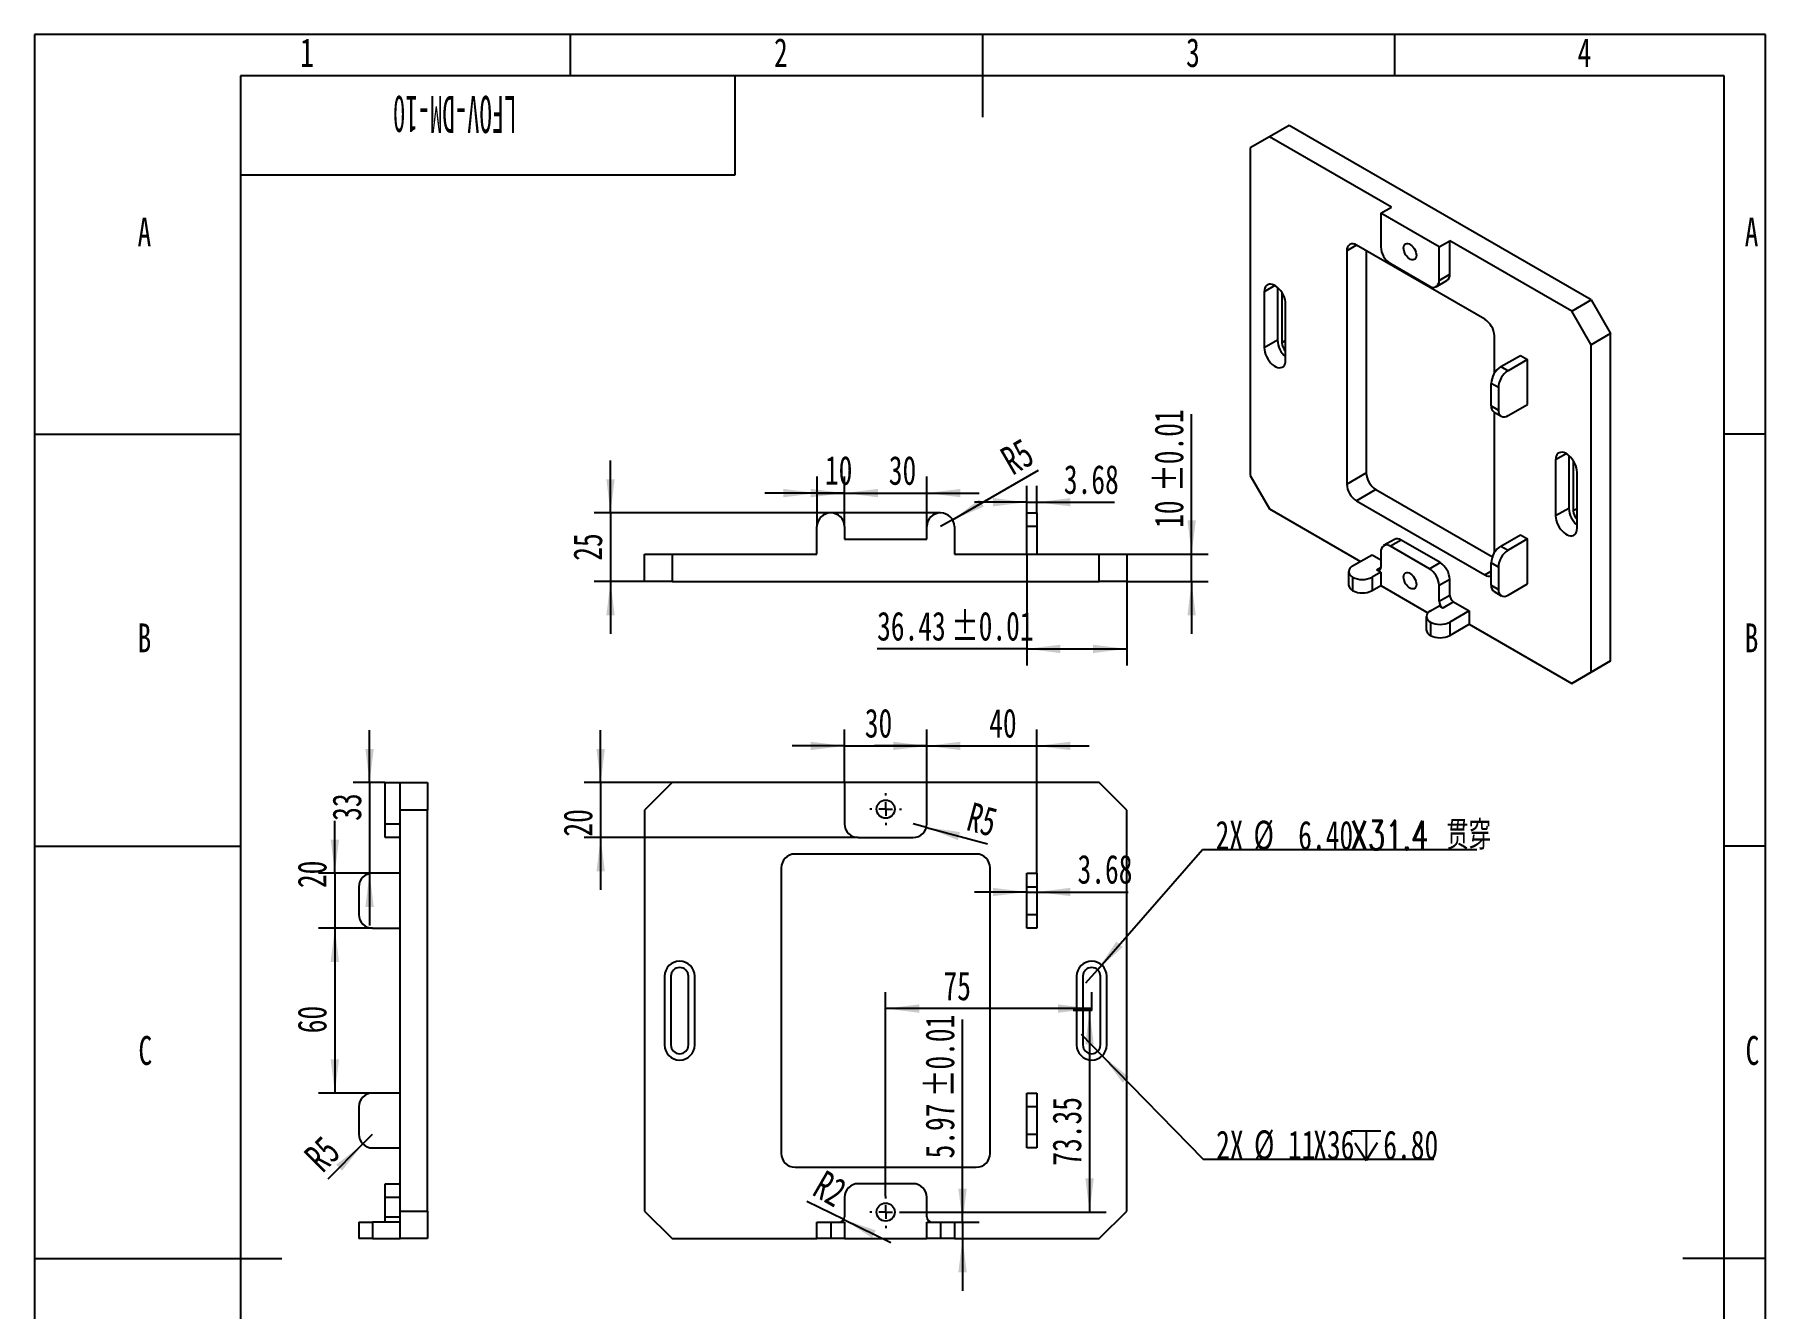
# Model space of a CAD drawing. Header units: millimetres. Extents: x 0 to 210, y 0 to 297.
# Drawn here: x 0 to 210, y 142.4 to 297 of the extents above; entities that cross this region are included whole.
import ezdxf

# ---------------------------------------------------------------- set-up
doc = ezdxf.new("R2010")
doc.units = ezdxf.units.MM
doc.layers.add('图框', color=7, linetype='Continuous')
doc.layers.add('根据设置的颜色创建', color=7, linetype='Continuous', lineweight=25)
doc.styles.add('SLDTEXTSTYLE0', font='TXT', dxfattribs={"width": 0.7, "bigfont": 'bigfont'})
doc.styles.add('SLDTEXTSTYLE5', font='TXT', dxfattribs={"width": 0.7})
doc.styles.add('SLDTEXTSTYLE6', font='TXT', dxfattribs={"width": 0.49})
doc.dimstyles.new('SLDDIMSTYLE0', dxfattribs={"dimtxt": 3.5, "dimasz": 4.08, "dimexe": 0, "dimexo": 0.0625, "dimgap": 0.875, "dimtad": 0, "dimtih": 1, "dimtoh": 1, "dimlfac": 3, "dimrnd": 1e-09, "dimzin": 12, "dimdsep": 46, "dimtxsty": 'SLDTEXTSTYLE5', "dimblk1": 'NONE', "dimsah": 1, "dimcen": 0, "dimadec": 0, "dimazin": 3, "dimtfac": 1, "dimtmove": 0, "dimatfit": 3, "dimldrblk": 'NONE', "dimfxl": 0, "dimfrac": 2, "dimtolj": 1, "dimtzin": 12, "dimarcsym": 0})
doc.dimstyles.new('SLDDIMSTYLE1', dxfattribs={"dimtxt": 3.5, "dimasz": 4.08, "dimexe": 0, "dimexo": 0.0625, "dimgap": 0.875, "dimtad": 0, "dimtih": 1, "dimtoh": 1, "dimlfac": 3, "dimrnd": 1e-09, "dimzin": 4, "dimdsep": 46, "dimtxsty": 'SLDTEXTSTYLE5', "dimblk1": 'NONE', "dimsah": 1, "dimcen": 0, "dimadec": 0, "dimazin": 1, "dimtfac": 1, "dimtmove": 0, "dimatfit": 3, "dimldrblk": 'NONE', "dimfxl": 0, "dimfrac": 2, "dimtolj": 1, "dimtzin": 12, "dimarcsym": 0})
doc.dimstyles.new('SLDDIMSTYLE2', dxfattribs={"dimtxt": 3.5, "dimasz": 4.08, "dimexe": 0, "dimexo": 0.0625, "dimgap": 0.875, "dimtad": 2, "dimlfac": 3, "dimrnd": 1e-09, "dimzin": 12, "dimdsep": 46, "dimtxsty": 'SLDTEXTSTYLE5', "dimsah": 1, "dimcen": 0.09, "dimadec": 0, "dimazin": 3, "dimtfac": 1, "dimtmove": 0, "dimatfit": 0, "dimfxl": 0, "dimfrac": 2, "dimtolj": 1, "dimtzin": 12, "dimarcsym": 0})
doc.dimstyles.new('SLDDIMSTYLE3', dxfattribs={"dimtxt": 3.5, "dimasz": 4.08, "dimexe": 0, "dimexo": 0.0625, "dimgap": 0.875, "dimtad": 2, "dimlfac": 3, "dimrnd": 1e-09, "dimzin": 12, "dimdsep": 46, "dimtxsty": 'SLDTEXTSTYLE5', "dimsah": 1, "dimcen": 0.09, "dimadec": 0, "dimazin": 3, "dimtol": 1, "dimtp": 0.01, "dimtm": 0.01, "dimtfac": 1, "dimtmove": 0, "dimatfit": 0, "dimfxl": 0, "dimfrac": 2, "dimtolj": 1, "dimarcsym": 0})
doc.dimstyles.new('SLDDIMSTYLE4', dxfattribs={"dimtxt": 3.5, "dimasz": 4.08, "dimexe": 0, "dimexo": 0.0625, "dimgap": 0.875, "dimtad": 2, "dimlfac": 3, "dimrnd": 1e-09, "dimzin": 12, "dimdsep": 46, "dimtxsty": 'SLDTEXTSTYLE5', "dimsah": 1, "dimcen": 0, "dimadec": 0, "dimazin": 3, "dimtfac": 1, "dimtofl": 0, "dimtmove": 1, "dimatfit": 3, "dimfxl": 0, "dimfrac": 2, "dimtolj": 1, "dimtzin": 12, "dimarcsym": 0})
doc.dimstyles.new('SLDDIMSTYLE5', dxfattribs={"dimtxt": 3.5, "dimasz": 4.08, "dimexe": 0, "dimexo": 0.0625, "dimgap": 0.875, "dimtad": 2, "dimlfac": 3, "dimrnd": 1e-09, "dimzin": 12, "dimdsep": 46, "dimtxsty": 'SLDTEXTSTYLE5', "dimsah": 1, "dimcen": 0, "dimadec": 0, "dimazin": 3, "dimtfac": 1, "dimtofl": 0, "dimtmove": 0, "dimatfit": 3, "dimfxl": 0, "dimfrac": 2, "dimtolj": 1, "dimtzin": 12, "dimarcsym": 0})
doc.dimstyles.new('SLDDIMSTYLE6', dxfattribs={"dimtxt": 3.5, "dimasz": 4.08, "dimexe": 0, "dimexo": 0.0625, "dimgap": 0.875, "dimtad": 2, "dimlfac": 3, "dimrnd": 1e-09, "dimzin": 12, "dimdsep": 46, "dimtxsty": 'SLDTEXTSTYLE5', "dimsah": 1, "dimcen": 0.09, "dimadec": 0, "dimazin": 3, "dimtfac": 1, "dimtofl": 0, "dimtmove": 0, "dimatfit": 3, "dimfxl": 0, "dimfrac": 2, "dimtolj": 1, "dimtzin": 12, "dimarcsym": 0})
doc.dimstyles.new('SLDDIMSTYLE7', dxfattribs={"dimtxt": 3.5, "dimasz": 4.08, "dimexe": 0, "dimexo": 0.0625, "dimgap": 0.875, "dimtad": 2, "dimlfac": 3, "dimrnd": 1e-09, "dimzin": 12, "dimdsep": 46, "dimtxsty": 'SLDTEXTSTYLE5', "dimsah": 1, "dimcen": 0.09, "dimadec": 0, "dimazin": 3, "dimtol": 1, "dimtp": 0.01, "dimtm": 0.01, "dimtfac": 1, "dimtofl": 0, "dimtmove": 0, "dimatfit": 3, "dimfxl": 0, "dimfrac": 2, "dimtolj": 1, "dimarcsym": 0})

# ---------------------------------------------------------------- blocks, each defined once
blk = doc.blocks.new('SW_SYMBOL_HOLE_DEPTH')
at = {"layer": '根据设置的颜色创建', "color": 0}
for p, q in [((0, 875), (800, 875)), ((100, 555), (400, 75)), ((400, 875), (400, 75)), ((700, 555), (400, 75))]:
    blk.add_line(p, q, dxfattribs=at)
blk = doc.blocks.new('_D')
at = {"layer": '根据设置的颜色创建'}
for p, q in [((126.98, 175.71), (129.54, 173.08)), ((129.54, 173.08), (141.77, 160.54)), ((141.77, 160.54), (169.77, 160.54))]:
    blk.add_line(p, q, dxfattribs=at)
blk.add_solid([(129.54, 173.08), (132.03, 169.81), (132.75, 170.52)], dxfattribs=at)
at = {"layer": '根据设置的颜色创建', "xscale": 0.004511737089201878, "yscale": 0.004511737089201878, "zscale": 0.004511737089201878}
blk.add_blockref('SW_SYMBOL_HOLE_DEPTH', (159.74, 160.02), dxfattribs=at)
at = {"layer": '根据设置的颜色创建', "char_height": 3.5, "attachment_point": 1, "style": 'SLDTEXTSTYLE5'}
for s, insert in [('2X', (143.36, 164.01)), ('%%c', (147.95, 164.03)), ('11', (152.07, 164.01)), ('X36', (155.14, 164.01)), ('6.80', (163.64, 164.01))]:
    blk.add_mtext(s, dxfattribs=dict(at, insert=insert))
blk = doc.blocks.new('_None')
blk = doc.blocks.new('_D_1')
at = {"layer": '根据设置的颜色创建'}
for p, q in [((128.96, 183.53), (141.7, 198.13)), ((141.7, 198.13), (174.99, 198.13)), ((127.56, 181.92), (128.96, 183.53))]:
    blk.add_line(p, q, dxfattribs=at)
blk.add_solid([(128.96, 183.53), (132.03, 186.27), (131.26, 186.94)], dxfattribs=at)
at = {"layer": '根据设置的颜色创建', "char_height": 3.5, "attachment_point": 1}
for s, insert, style in [('%%c', (147.89, 201.61), 'SLDTEXTSTYLE5'), ('X31.4 贯穿', (159.67, 201.6), 'SLDTEXTSTYLE0'), ('2X', (143.29, 201.6), 'SLDTEXTSTYLE5'), ('6.40', (153.32, 201.6), 'SLDTEXTSTYLE5')]:
    blk.add_mtext(s, dxfattribs=dict(at, insert=insert, style=style))
blk = doc.blocks.new('_D_2')
at = {"layer": '根据设置的颜色创建'}
for p, q in [((98.26, 206.23), (98.26, 212.68)), ((108.26, 206.23), (108.26, 212.68)), ((98.26, 210.68), (91.91, 210.68)), ((98.26, 210.68), (108.26, 210.68)), ((108.26, 210.68), (114.61, 210.68))]:
    blk.add_line(p, q, dxfattribs=at)
for points in [[(98.26, 210.68), (94.18, 211.19), (94.18, 210.18)], [(108.26, 210.68), (112.34, 210.18), (112.34, 211.19)]]:
    blk.add_solid(points, dxfattribs=at)
at = {"layer": '根据设置的颜色创建', "insert": (100.73, 215.2), "char_height": 3.5, "attachment_point": 1, "style": 'SLDTEXTSTYLE5'}
blk.add_mtext('30', dxfattribs=at)
blk = doc.blocks.new('_D_3')
at = {"layer": '根据设置的颜色创建'}
for p, q in [((68.68, 206.23), (68.68, 212.58)), ((77.34, 206.23), (66.68, 206.23)), ((68.68, 206.23), (68.68, 199.56)), ((99.93, 199.56), (66.68, 199.56)), ((68.68, 199.56), (68.68, 193.21))]:
    blk.add_line(p, q, dxfattribs=at)
for points in [[(68.68, 206.23), (69.19, 210.31), (68.17, 210.31)], [(68.68, 199.56), (68.17, 195.48), (69.19, 195.48)]]:
    blk.add_solid(points, dxfattribs=at)
at = {"layer": '根据设置的颜色创建', "insert": (64.17, 199.68), "char_height": 3.5, "attachment_point": 1, "rotation": 90, "style": 'SLDTEXTSTYLE5'}
blk.add_mtext('20', dxfattribs=at)
blk = doc.blocks.new('_D_4')
at = {"layer": '根据设置的颜色创建'}
for p, q in [((108.26, 206.23), (108.26, 212.68)), ((121.59, 195.23), (121.59, 212.68)), ((108.26, 210.68), (101.91, 210.68)), ((108.26, 210.68), (121.59, 210.68)), ((121.59, 210.68), (127.94, 210.68))]:
    blk.add_line(p, q, dxfattribs=at)
for points in [[(108.26, 210.68), (104.18, 211.19), (104.18, 210.18)], [(121.59, 210.68), (125.67, 210.18), (125.67, 211.19)]]:
    blk.add_solid(points, dxfattribs=at)
at = {"layer": '根据设置的颜色创建', "insert": (115.82, 215.2), "char_height": 3.5, "attachment_point": 1, "style": 'SLDTEXTSTYLE5'}
blk.add_mtext('40', dxfattribs=at)
blk = doc.blocks.new('_D_5')
at = {"layer": '根据设置的颜色创建'}
for p, q in [((120.37, 192.95), (114.02, 192.95)), ((120.37, 192.95), (121.59, 192.95)), ((121.59, 192.95), (132.67, 192.95))]:
    blk.add_line(p, q, dxfattribs=at)
for points in [[(120.37, 192.95), (116.29, 193.46), (116.29, 192.45)], [(121.59, 192.95), (125.67, 192.45), (125.67, 193.46)]]:
    blk.add_solid(points, dxfattribs=at)
at = {"layer": '根据设置的颜色创建', "insert": (126.54, 197.47), "char_height": 3.5, "attachment_point": 1, "style": 'SLDTEXTSTYLE5'}
blk.add_mtext('3.68', dxfattribs=at)
blk = doc.blocks.new('_D_6')
at = {"layer": '根据设置的颜色创建'}
for p, q in [((112.59, 152.88), (112.59, 177.49)), ((111.59, 152.88), (114.59, 152.88)), ((112.59, 152.88), (112.59, 150.89)), ((112.59, 150.89), (112.59, 144.54))]:
    blk.add_line(p, q, dxfattribs=at)
for points in [[(112.59, 152.88), (113.1, 156.96), (112.08, 156.96)], [(112.59, 150.89), (112.08, 146.81), (113.1, 146.81)]]:
    blk.add_solid(points, dxfattribs=at)
at = {"layer": '根据设置的颜色创建', "char_height": 3.5, "attachment_point": 1, "rotation": 90, "style": 'SLDTEXTSTYLE5'}
for s, insert in [('±0.01', (108.08, 168.07)), ('5.97', (108.08, 160.62))]:
    blk.add_mtext(s, dxfattribs=dict(at, insert=insert))
blk = doc.blocks.new('_D_7')
at = {"layer": '根据设置的颜色创建'}
for q in [(93.68, 155.41), (103.88, 150.44)]:
    blk.add_line((98.17, 153.22), q, dxfattribs=at)
blk.add_solid([(98.17, 153.22), (101.62, 150.98), (102.06, 151.89)], dxfattribs=at)
at = {"layer": '根据设置的颜色创建', "insert": (95.94, 159.31), "char_height": 3.5, "attachment_point": 1, "rotation": 330, "style": 'SLDTEXTSTYLE5'}
blk.add_mtext('R2', dxfattribs=at)
blk = doc.blocks.new('_D_8')
at = {"layer": '根据设置的颜色创建'}
for q in [(106.59, 201.23), (115.63, 198.81)]:
    blk.add_line((108.2, 200.8), q, dxfattribs=at)
blk.add_solid([(108.2, 200.8), (112.01, 199.25), (112.28, 200.23)], dxfattribs=at)
at = {"layer": '根据设置的颜色创建', "insert": (113.81, 203.89), "char_height": 3.5, "attachment_point": 1, "rotation": 345, "style": 'SLDTEXTSTYLE5'}
blk.add_mtext('R5', dxfattribs=at)
blk = doc.blocks.new('_D_9')
at = {"layer": '根据设置的颜色创建'}
for p, q in [((103.26, 156.04), (103.26, 180.81)), ((128.26, 178.56), (128.26, 180.81)), ((128.26, 178.81), (103.26, 178.81))]:
    blk.add_line(p, q, dxfattribs=at)
for points in [[(103.26, 178.81), (107.34, 178.3), (107.34, 179.32)], [(128.26, 178.81), (124.18, 179.32), (124.18, 178.3)]]:
    blk.add_solid(points, dxfattribs=at)
at = {"layer": '根据设置的颜色创建', "insert": (110.27, 183.32), "char_height": 3.5, "attachment_point": 1, "style": 'SLDTEXTSTYLE5'}
blk.add_mtext('75', dxfattribs=at)
blk = doc.blocks.new('_D_10')
at = {"layer": '根据设置的颜色创建'}
for p, q in [((128.26, 178.56), (126, 178.56)), ((128, 178.56), (128, 154.11)), ((105.19, 154.11), (130, 154.11))]:
    blk.add_line(p, q, dxfattribs=at)
for points in [[(128, 178.56), (127.49, 174.48), (128.51, 174.48)], [(128, 154.11), (128.51, 158.19), (127.49, 158.19)]]:
    blk.add_solid(points, dxfattribs=at)
at = {"layer": '根据设置的颜色创建', "insert": (123.49, 159.74), "char_height": 3.5, "attachment_point": 1, "rotation": 90, "style": 'SLDTEXTSTYLE5'}
blk.add_mtext('73.35', dxfattribs=at)
blk = doc.blocks.new('SW_CENTERMARKSYMBOL_0')
at = {"layer": '根据设置的颜色创建', "color": 0}
for p, q in [((-1.67, 0), (-1.93, 0)), ((0, 0), (-0.83, 0)), ((0, 1.67), (0, 1.93)), ((0, 0), (0, 0.83)), ((0, 0), (0, -0.83)), ((0, 0), (0.83, 0)), ((1.67, 0), (1.93, 0)), ((0, -1.67), (0, -1.93))]:
    blk.add_line(p, q, dxfattribs=at)
blk = doc.blocks.new('SW_CENTERMARKSYMBOL_1')
at = {"layer": '根据设置的颜色创建', "color": 0}
for p, q in [((-1.67, 0), (-1.93, 0)), ((0, 0), (-0.83, 0)), ((0, 1.67), (0, 1.93)), ((0, 0), (0, 0.83)), ((0, 0), (0, -0.83)), ((0, 0), (0.83, 0)), ((1.67, 0), (1.93, 0)), ((0, -1.67), (0, -1.93))]:
    blk.add_line(p, q, dxfattribs=at)
blk = doc.blocks.new('_D_11')
at = {"layer": '根据设置的颜色创建'}
for p, q in [((36.43, 195.23), (36.43, 201.58)), ((41.01, 195.23), (34.43, 195.23)), ((36.43, 195.23), (36.43, 188.56)), ((41.01, 188.56), (34.43, 188.56)), ((36.43, 188.56), (36.43, 182.21))]:
    blk.add_line(p, q, dxfattribs=at)
for points in [[(36.43, 195.23), (36.93, 199.31), (35.92, 199.31)], [(36.43, 188.56), (35.92, 184.48), (36.93, 184.48)]]:
    blk.add_solid(points, dxfattribs=at)
at = {"layer": '根据设置的颜色创建', "insert": (31.91, 193.43), "char_height": 3.5, "attachment_point": 1, "rotation": 90, "style": 'SLDTEXTSTYLE5'}
blk.add_mtext('20', dxfattribs=at)
blk = doc.blocks.new('_D_12')
at = {"layer": '根据设置的颜色创建'}
for p, q in [((41.01, 188.56), (34.43, 188.56)), ((36.43, 188.56), (36.43, 168.56)), ((41.01, 168.56), (34.43, 168.56))]:
    blk.add_line(p, q, dxfattribs=at)
for points in [[(36.43, 188.56), (35.92, 184.48), (36.93, 184.48)], [(36.43, 168.56), (36.93, 172.64), (35.92, 172.64)]]:
    blk.add_solid(points, dxfattribs=at)
at = {"layer": '根据设置的颜色创建', "insert": (31.91, 175.81), "char_height": 3.5, "attachment_point": 1, "rotation": 90, "style": 'SLDTEXTSTYLE5'}
blk.add_mtext('60', dxfattribs=at)
blk = doc.blocks.new('_D_13')
at = {"layer": '根据设置的颜色创建'}
for q in [(35.58, 158.12), (41.01, 163.56)]:
    blk.add_line((39.84, 162.38), q, dxfattribs=at)
blk.add_solid([(39.84, 162.38), (36.59, 159.86), (37.31, 159.14)], dxfattribs=at)
at = {"layer": '根据设置的颜色创建', "insert": (32.47, 161.24), "char_height": 3.5, "attachment_point": 1, "rotation": 45, "style": 'SLDTEXTSTYLE5'}
blk.add_mtext('R5', dxfattribs=at)
blk = doc.blocks.new('_D_14')
at = {"layer": '根据设置的颜色创建'}
for p, q in [((40.64, 206.23), (40.64, 212.58)), ((42.51, 206.23), (38.64, 206.23)), ((40.64, 206.23), (40.64, 195.23)), ((41.01, 195.23), (38.64, 195.23)), ((40.64, 195.23), (40.64, 188.88))]:
    blk.add_line(p, q, dxfattribs=at)
for points in [[(40.64, 206.23), (41.15, 210.31), (40.13, 210.31)], [(40.64, 195.23), (40.13, 191.15), (41.15, 191.15)]]:
    blk.add_solid(points, dxfattribs=at)
at = {"layer": '根据设置的颜色创建', "insert": (36.13, 201.59), "char_height": 3.5, "attachment_point": 1, "rotation": 90, "style": 'SLDTEXTSTYLE5'}
blk.add_mtext('33', dxfattribs=at)
blk = doc.blocks.new('_D_15')
at = {"layer": '根据设置的颜色创建'}
for p, q in [((94.93, 237.29), (94.93, 243.36)), ((98.26, 237.29), (98.26, 243.36)), ((94.93, 241.36), (88.58, 241.36)), ((94.93, 241.36), (98.26, 241.36)), ((98.26, 241.36), (104.61, 241.36))]:
    blk.add_line(p, q, dxfattribs=at)
for points in [[(94.93, 241.36), (90.85, 241.87), (90.85, 240.85)], [(98.26, 241.36), (102.34, 240.85), (102.34, 241.87)]]:
    blk.add_solid(points, dxfattribs=at)
at = {"layer": '根据设置的颜色创建', "insert": (95.89, 245.87), "char_height": 3.5, "attachment_point": 1, "style": 'SLDTEXTSTYLE5'}
blk.add_mtext('10', dxfattribs=at)
blk = doc.blocks.new('_D_16')
at = {"layer": '根据设置的颜色创建'}
for p, q in [((98.26, 237.29), (98.26, 243.36)), ((108.26, 237.29), (108.26, 243.36)), ((98.26, 241.36), (91.91, 241.36)), ((98.26, 241.36), (108.26, 241.36)), ((108.26, 241.36), (114.61, 241.36))]:
    blk.add_line(p, q, dxfattribs=at)
for points in [[(98.26, 241.36), (94.18, 241.87), (94.18, 240.85)], [(108.26, 241.36), (112.34, 240.85), (112.34, 241.87)]]:
    blk.add_solid(points, dxfattribs=at)
at = {"layer": '根据设置的颜色创建', "insert": (103.64, 245.87), "char_height": 3.5, "attachment_point": 1, "style": 'SLDTEXTSTYLE5'}
blk.add_mtext('30', dxfattribs=at)
blk = doc.blocks.new('_D_17')
at = {"layer": '根据设置的颜色创建'}
for q in [(121.8, 244.14), (109.93, 237.29)]:
    blk.add_line((111.37, 238.12), q, dxfattribs=at)
blk.add_solid([(111.37, 238.12), (115.16, 239.72), (114.65, 240.6)], dxfattribs=at)
at = {"layer": '根据设置的颜色创建', "insert": (116.9, 246.49), "char_height": 3.5, "attachment_point": 1, "rotation": 30, "style": 'SLDTEXTSTYLE5'}
blk.add_mtext('R5', dxfattribs=at)
blk = doc.blocks.new('_D_18')
at = {"layer": '根据设置的颜色创建'}
for p, q in [((69.88, 238.96), (69.88, 245.31)), ((109.93, 238.96), (67.88, 238.96)), ((69.88, 238.96), (69.88, 230.62)), ((74.01, 230.62), (67.88, 230.62)), ((69.88, 230.62), (69.88, 224.27))]:
    blk.add_line(p, q, dxfattribs=at)
for points in [[(69.88, 238.96), (70.38, 243.04), (69.37, 243.04)], [(69.88, 230.62), (69.37, 226.54), (70.38, 226.54)]]:
    blk.add_solid(points, dxfattribs=at)
at = {"layer": '根据设置的颜色创建', "insert": (65.36, 233.15), "char_height": 3.5, "attachment_point": 1, "rotation": 90, "style": 'SLDTEXTSTYLE5'}
blk.add_mtext('25', dxfattribs=at)
blk = doc.blocks.new('_D_19')
at = {"layer": '根据设置的颜色创建'}
for p, q in [((140.38, 233.96), (140.38, 250.95)), ((132.51, 233.96), (142.38, 233.96)), ((140.38, 230.62), (140.38, 233.96)), ((132.51, 230.62), (142.38, 230.62)), ((140.38, 230.62), (140.38, 224.27))]:
    blk.add_line(p, q, dxfattribs=at)
for points in [[(140.38, 233.96), (140.89, 238.04), (139.88, 238.04)], [(140.38, 230.62), (139.88, 226.54), (140.89, 226.54)]]:
    blk.add_solid(points, dxfattribs=at)
at = {"layer": '根据设置的颜色创建', "char_height": 3.5, "attachment_point": 1, "rotation": 90, "style": 'SLDTEXTSTYLE5'}
for s, insert in [('±0.01', (135.87, 241.53)), ('10', (135.87, 237.14))]:
    blk.add_mtext(s, dxfattribs=dict(at, insert=insert))
blk = doc.blocks.new('_D_20')
at = {"layer": '根据设置的颜色创建'}
for p, q in [((120.37, 238.96), (120.37, 242.25)), ((121.59, 238.96), (121.59, 242.25)), ((120.37, 240.25), (114.02, 240.25)), ((120.37, 240.25), (121.59, 240.25)), ((121.59, 240.25), (131.01, 240.25))]:
    blk.add_line(p, q, dxfattribs=at)
for points in [[(120.37, 240.25), (116.29, 240.76), (116.29, 239.75)], [(121.59, 240.25), (125.67, 239.75), (125.67, 240.76)]]:
    blk.add_solid(points, dxfattribs=at)
at = {"layer": '根据设置的颜色创建', "insert": (124.88, 244.77), "char_height": 3.5, "attachment_point": 1, "style": 'SLDTEXTSTYLE5'}
blk.add_mtext('3.68', dxfattribs=at)
blk = doc.blocks.new('_D_21')
at = {"layer": '根据设置的颜色创建'}
for p, q in [((120.37, 233.96), (120.37, 220.46)), ((132.51, 230.62), (132.51, 220.46)), ((120.37, 222.46), (102.22, 222.46)), ((120.37, 222.46), (132.51, 222.46))]:
    blk.add_line(p, q, dxfattribs=at)
for points in [[(120.37, 222.46), (124.45, 221.95), (124.45, 222.96)], [(132.51, 222.46), (128.43, 222.96), (128.43, 221.95)]]:
    blk.add_solid(points, dxfattribs=at)
at = {"layer": '根据设置的颜色创建', "char_height": 3.5, "attachment_point": 1, "style": 'SLDTEXTSTYLE5'}
for s, insert in [('36.43', (102.22, 226.97)), ('±0.01', (111.21, 226.97))]:
    blk.add_mtext(s, dxfattribs=dict(at, insert=insert))

msp = doc.modelspace()

# ---------------------------------------------------------------- linework, layer by layer
at = {"color": 7, "linetype": 'Continuous', "lineweight": 25}
for p, q in [((152.20107111, 285.97583266), (149.84404851, 284.61515248)), ((188.85404327, 264.81652222), (152.20107111, 285.97583266)), ((149.84404851, 284.61515248), (147.4870259, 283.25402996)), ((164.63500068, 276.07651754), (149.84404851, 284.61515248)), ((147.4870259, 283.25402996), (147.4870259, 243.51571044)), ((163.33863825, 275.32814343), (164.63500068, 276.07651754)), ((170.40970606, 271.24610288), (163.33863825, 275.32814343)), ((163.33863825, 275.32814343), (163.33863825, 271.24543938)), ((175.94870918, 262.46856561), (160.39235999, 271.44905484)), ((170.40970606, 271.24610288), (171.70606849, 271.99447698)), ((170.40970606, 267.16339882), (170.40970606, 271.24610288)), ((171.70606849, 267.91177292), (171.70606849, 271.99447698)), ((186.49702067, 263.45584204), (171.70606849, 271.99447698)), ((159.21384869, 270.76849358), (159.21384869, 242.46174543)), ((161.5708713, 270.76871474), (161.5708713, 243.82242562)), ((164.51714955, 269.20419793), (169.23119476, 266.48283756)), ((170.06446037, 266.40032414), (171.3608228, 267.14869824)), ((170.40970606, 267.16339882), (171.70606849, 267.91177292)), ((149.19650262, 265.80026368), (149.19650262, 258.99575691)), ((150.799278, 266.32957489), (150.799278, 259.92101944)), ((151.34139319, 265.69380418), (151.34139319, 259.608063)), ((186.49702067, 263.45584204), (188.85404327, 264.81652222)), ((188.85404327, 264.81652222), (191.21106587, 260.73403933)), ((151.78922749, 257.49900871), (151.78922749, 264.30351547)), ((188.85404327, 259.37335915), (186.49702067, 263.45584204)), ((177.12722048, 255.91222973), (177.12722048, 260.42732416)), ((191.21106587, 260.73403933), (188.85404327, 259.37335915)), ((191.21106587, 220.99571982), (191.21106587, 260.73403933)), ((150.799278, 259.92101944), (149.19650262, 258.99575691)), ((188.85404327, 219.63503963), (188.85404327, 259.37335915)), ((177.91093048, 256.70917709), (180.26795309, 258.06985728)), ((177.91093048, 256.70917709), (178.7771363, 256.20912712)), ((181.13415891, 257.5698073), (178.7771363, 256.20912712)), ((180.26795309, 258.06985728), (181.13415891, 257.5698073)), ((181.13415891, 252.12620189), (181.13415891, 257.5698073)), ((177.598625, 254.16788567), (176.73241918, 254.66793564)), ((176.73241918, 251.94613294), (176.73241918, 254.66793564)), ((177.598625, 254.16788567), (177.598625, 251.44608296)), ((178.7771363, 250.7655217), (181.13415891, 252.12620189)), ((176.73241918, 251.94613294), (177.598625, 251.44608296)), ((177.07766487, 251.18305826), (177.94387069, 250.68300829)), ((177.12722048, 234.13780808), (177.12722048, 251.15445042)), ((186.15461705, 245.9193721), (186.15461705, 239.51081664)), ((159.21384869, 242.46174543), (161.5708713, 243.82242562)), ((184.55184168, 245.39006088), (184.55184168, 238.58555412)), ((186.69673225, 245.28360139), (186.69673225, 239.1978602)), ((187.14456655, 237.08880591), (187.14456655, 243.89331268)), ((147.4870259, 243.51571044), (149.84404851, 239.43322755)), ((162.7493826, 241.78118417), (160.39235999, 240.42050398)), ((162.7493826, 241.78118417), (176.8755937, 233.62629608)), ((149.84404851, 239.43322755), (160.87013543, 233.06800306)), ((160.39235999, 240.42050398), (175.94870918, 231.44001475)), ((186.15461705, 239.51081664), (184.55184168, 238.58555412)), ((120.36990188, 238.95683036), (121.5949019, 238.95683036)), ((120.36990188, 237.2901637), (120.36990188, 238.95683036)), ((121.5949019, 238.95683036), (121.5949019, 237.2901637)), ((94.92823523, 233.95683036), (94.92823523, 237.2901637)), ((98.26156857, 237.2901637), (98.26156857, 235.7901637)), ((98.26156857, 235.7901637), (108.26156857, 235.7901637)), ((108.26156857, 235.7901637), (108.26156857, 237.2901637)), ((111.5949019, 237.2901637), (111.5949019, 233.95683036)), ((120.36990188, 233.95683036), (120.36990188, 237.2901637)), ((121.5949019, 237.2901637), (120.36990188, 237.2901637)), ((121.5949019, 237.2901637), (121.5949019, 233.95683036)), ((164.98024637, 235.74037135), (163.68388394, 234.99199725)), ((165.81351198, 235.65785793), (164.51714955, 234.90948383)), ((170.52755719, 232.93649756), (165.81351198, 235.65785793)), ((177.91093048, 234.93475544), (180.26795309, 236.29543563)), ((181.13415891, 235.79538565), (178.7771363, 234.43470547)), ((180.26795309, 236.29543563), (181.13415891, 235.79538565)), ((181.13415891, 230.35178024), (181.13415891, 235.79538565)), ((74.01067007, 230.62349703), (74.01067007, 233.95683036)), ((74.01067007, 233.95683036), (77.3440034, 233.95683036)), ((77.3440034, 233.95683036), (77.3440034, 230.62349703)), ((77.3440034, 233.95683036), (94.92823523, 233.95683036)), ((111.5949019, 233.95683036), (129.17913373, 233.95683036)), ((129.17913373, 230.62349703), (129.17913373, 233.95683036)), ((129.17913373, 233.95683036), (132.51246706, 233.95683036)), ((132.51246706, 233.95683036), (132.51246706, 230.62349703)), ((159.92095547, 232.52005314), (162.27797808, 233.88073332)), ((162.27797808, 233.88073332), (163.33863825, 233.26842724)), ((163.33863825, 234.22892257), (163.33863825, 232.31603958)), ((169.23119476, 232.18812346), (164.51714955, 234.90948383)), ((177.91093048, 234.93475544), (178.7771363, 234.43470547)), ((159.43280011, 231.83971304), (159.43280011, 230.21425252)), ((159.92095547, 231.15937295), (159.92095547, 229.53391243)), ((163.33863825, 231.77167903), (162.27797808, 231.15937295)), ((162.27797808, 231.15937295), (162.27797808, 229.53391243)), ((163.33863825, 231.77167903), (162.86723373, 232.04381507)), ((163.33863825, 231.77167903), (163.33863825, 230.14621851)), ((169.23119476, 232.18812346), (170.52755719, 232.93649756)), ((177.598625, 232.39346402), (176.73241918, 232.89351399)), ((176.73241918, 230.17171129), (176.73241918, 232.89351399)), ((177.598625, 232.39346402), (177.598625, 229.67166131)), ((77.3440034, 230.62349703), (74.01067007, 230.62349703)), ((77.3440034, 230.62349703), (129.17913373, 230.62349703)), ((132.51246706, 230.62349703), (129.17913373, 230.62349703)), ((162.27797808, 229.53391243), (163.33863825, 230.14621851)), ((163.33863825, 230.14621851), (169.05416282, 226.8467164)), ((171.70606849, 230.89525611), (170.40970606, 230.14688201)), ((170.40970606, 228.23399902), (170.40970606, 230.14688201)), ((170.40970606, 228.23399902), (171.70606849, 228.98237312)), ((171.70606849, 228.98237312), (171.70606849, 230.89525611)), ((176.73241918, 230.17171129), (177.598625, 229.67166131)), ((177.07766487, 229.40863661), (177.94387069, 228.90858663)), ((178.7771363, 228.99110005), (181.13415891, 230.35178024)), ((169.34904589, 227.07733239), (170.40970606, 227.68963848)), ((170.88111058, 227.41750244), (170.40970606, 227.68963848)), ((172.17747301, 228.16587654), (170.88111058, 227.41750244)), ((174.0630911, 227.07733239), (171.70606849, 225.7166522)), ((172.17747301, 228.16587654), (174.0630911, 227.07733239)), ((174.0630911, 227.07733239), (174.0630911, 225.45187187)), ((168.86089052, 226.3969923), (168.86089052, 224.77153177)), ((169.34904589, 225.7166522), (169.34904589, 224.09119168)), ((171.70606849, 225.7166522), (171.70606849, 224.09119168)), ((171.70606849, 224.09119168), (174.0630911, 225.45187187)), ((174.0630911, 225.45187187), (186.49702067, 218.27391711)), ((188.85404327, 219.63503963), (191.21106587, 220.99571982)), ((191.21106587, 220.99571982), (188.85404327, 219.6345973)), ((186.49702067, 218.27391711), (188.85404327, 219.63503963)), ((188.85404327, 219.6345973), (186.49702067, 218.27391711)), ((42.51411082, 201.22757897), (42.51411082, 206.22757897)), ((42.51411082, 206.22757897), (44.34744416, 206.22757897)), ((44.34744416, 206.22757897), (47.68077749, 206.22757897)), ((44.34744416, 202.89424564), (44.34744416, 206.22757897)), ((47.68077749, 206.22757897), (47.68077749, 202.89424564)), ((77.3440034, 206.22757897), (74.01067007, 202.89424564)), ((98.26156857, 206.22757897), (77.3440034, 206.22757897)), ((98.26156857, 206.22757897), (98.26156857, 201.22757897)), ((108.26156857, 206.22757897), (98.26156857, 206.22757897)), ((108.26156857, 201.22757897), (108.26156857, 206.22757897)), ((129.17913373, 206.22757897), (108.26156857, 206.22757897)), ((132.51246706, 202.89424564), (129.17913373, 206.22757897)), ((44.34744416, 154.22757897), (44.34744416, 202.89424564)), ((47.68077749, 202.89424564), (44.34744416, 202.89424564)), ((47.68077749, 154.22757897), (47.68077749, 202.89424564)), ((74.01067007, 202.89424564), (74.01067007, 154.22757897)), ((132.51246706, 154.22757897), (132.51246706, 202.89424564)), ((42.51411082, 201.22757897), (44.34744416, 201.22757897)), ((42.51411082, 199.56091231), (42.51411082, 201.22757897)), ((44.34744416, 199.56091231), (42.51411082, 199.56091231)), ((99.92823523, 199.56091231), (106.5949019, 199.56091231)), ((114.26156857, 197.56091231), (92.26156857, 197.56091231)), ((90.5949019, 195.89424564), (90.5949019, 161.22757897)), ((115.92823523, 161.22757897), (115.92823523, 195.89424564)), ((39.34744416, 193.56091231), (39.34744416, 190.22757897)), ((44.34744416, 195.22757897), (41.01411082, 195.22757897)), ((120.36990188, 195.22757897), (121.5949019, 195.22757897)), ((120.36990188, 193.56091231), (120.36990188, 195.22757897)), ((120.36990188, 190.22757897), (120.36990188, 193.56091231)), ((121.5949019, 193.56091231), (120.36990188, 193.56091231)), ((121.5949019, 195.22757897), (121.5949019, 193.56091231)), ((121.5949019, 193.56091231), (121.5949019, 190.22757897)), ((120.36990188, 190.22757897), (121.5949019, 190.22757897)), ((120.36990188, 188.56091231), (120.36990188, 190.22757897)), ((121.5949019, 190.22757897), (121.5949019, 188.56091231)), ((41.01411082, 188.56091231), (44.34744416, 188.56091231)), ((121.5949019, 188.56091231), (120.36990188, 188.56091231)), ((76.42823523, 182.72757897), (76.42823523, 174.39424564)), ((77.1949019, 182.72757897), (77.1949019, 174.39424564)), ((79.32823523, 174.39424564), (79.32823523, 182.72757897)), ((80.0949019, 174.39424564), (80.0949019, 182.72757897)), ((126.42823523, 182.72757897), (126.42823523, 174.39424564)), ((127.1949019, 182.72757897), (127.1949019, 174.39424564)), ((129.32823523, 174.39424564), (129.32823523, 182.72757897)), ((130.0949019, 174.39424564), (130.0949019, 182.72757897)), ((44.34744416, 168.56091231), (41.01411082, 168.56091231)), ((120.36990188, 168.56091231), (121.5949019, 168.56091231)), ((120.36990188, 166.89424564), (120.36990188, 168.56091231)), ((121.5949019, 168.56091231), (121.5949019, 166.89424564)), ((39.34744416, 166.89424564), (39.34744416, 163.56091231)), ((120.36990188, 163.56091231), (120.36990188, 166.89424564)), ((121.5949019, 166.89424564), (120.36990188, 166.89424564)), ((121.5949019, 166.89424564), (121.5949019, 163.56091231)), ((41.01411082, 161.89424564), (44.34744416, 161.89424564)), ((120.36990188, 163.56091231), (121.5949019, 163.56091231)), ((120.36990188, 161.89424564), (120.36990188, 163.56091231)), ((121.5949019, 161.89424564), (120.36990188, 161.89424564)), ((121.5949019, 163.56091231), (121.5949019, 161.89424564)), ((42.51411082, 157.56091231), (44.34744416, 157.56091231)), ((42.51411082, 155.89424564), (42.51411082, 157.56091231)), ((92.26156857, 159.56091231), (114.26156857, 159.56091231)), ((106.5949019, 157.56091231), (99.92823523, 157.56091231)), ((44.34744416, 155.89424564), (42.51411082, 155.89424564)), ((42.51411082, 153.55157891), (42.51411082, 155.89424564)), ((98.26156857, 155.89424564), (98.26156857, 153.55157891)), ((108.26156857, 153.55157891), (108.26156857, 155.89424564)), ((42.51411082, 153.55157891), (44.34744416, 153.55157891)), ((42.51411082, 152.88491224), (42.51411082, 153.55157891)), ((44.34744416, 150.89424564), (44.34744416, 154.22757897)), ((44.34744416, 154.22757897), (47.68077749, 154.22757897)), ((47.68077749, 154.22757897), (47.68077749, 150.89424564)), ((74.01067007, 154.22757897), (77.3440034, 150.89424564)), ((129.17913373, 150.89424564), (132.51246706, 154.22757897)), ((39.34744416, 152.88491224), (39.34744416, 150.89424564)), ((39.34744416, 152.88491224), (41.01411082, 152.88491224)), ((41.01411082, 152.88491224), (41.01411082, 150.89424564)), ((44.34744416, 152.88491224), (41.01411082, 152.88491224)), ((94.92823523, 150.89424564), (94.92823523, 152.88491224)), ((94.92823523, 152.88491224), (96.5949019, 152.88491224)), ((96.5949019, 152.88491224), (96.5949019, 150.89424564)), ((96.5949019, 152.88491224), (98.26156857, 152.88491224)), ((98.26156857, 152.88491224), (98.26156857, 150.89424564)), ((108.26156857, 150.89424564), (108.26156857, 152.88491224)), ((108.26156857, 152.88491224), (109.92823523, 152.88491224)), ((109.92823523, 152.88491224), (109.92823523, 150.89424564)), ((109.92823523, 152.88491224), (111.5949019, 152.88491224)), ((111.5949019, 152.88491224), (111.5949019, 150.89424564)), ((41.01411082, 150.89424564), (39.34744416, 150.89424564)), ((41.01411082, 150.89424564), (44.34744416, 150.89424564)), ((47.68077749, 150.89424564), (44.34744416, 150.89424564)), ((77.3440034, 150.89424564), (94.92823523, 150.89424564)), ((96.5949019, 150.89424564), (94.92823523, 150.89424564)), ((98.26156857, 150.89424564), (96.5949019, 150.89424564)), ((98.26156857, 150.89424564), (108.26156857, 150.89424564)), ((109.92823523, 150.89424564), (108.26156857, 150.89424564)), ((111.5949019, 150.89424564), (109.92823523, 150.89424564)), ((111.5949019, 150.89424564), (129.17913373, 150.89424564))]:
    msp.add_line(p, q, dxfattribs=at)
at = {"color": 8, "linetype": 'Continuous', "lineweight": 25}
for p, q in [((160.39255155, 271.44894425), (159.21384869, 270.76849358)), ((150.49307575, 266.54875941), (149.19650262, 265.80026368)), ((151.78922749, 259.86659223), (151.34139319, 259.608063)), ((185.84841481, 246.13855662), (184.55184168, 245.39006088)), ((187.14456655, 239.45638944), (186.69673225, 239.1978602)), ((162.86723373, 232.04381507), (163.33863824, 232.31595111)), ((175.94870918, 231.44001475), (176.73241918, 231.89244091))]:
    msp.add_line(p, q, dxfattribs=at)
at = {"color": 7, "linetype": 'Continuous', "lineweight": 25, "flags": 128}
for points in [[(166.09635469, 271.109608), (166.11335187, 271.28654096), (166.16360055, 271.43611658), (166.24490461, 271.55179768), (166.35371069, 271.62852844), (166.48526342, 271.66295537), (166.63381334, 271.65357384), (166.79286809, 271.60079387), (166.95547622, 271.50692219), (167.11453097, 271.37606146), (167.26308088, 271.21393091), (167.39463362, 271.02761642), (167.5034397, 270.82526084), (167.58474376, 270.61570806), (167.63499244, 270.40811656), (167.65198961, 270.21155908), (167.63499244, 270.03462612), (167.58474376, 269.88505051), (167.5034397, 269.76936941), (167.39463362, 269.69263865), (167.26308088, 269.65821172), (167.11453097, 269.66759325), (166.95547622, 269.72037322), (166.79286809, 269.81424489), (166.63381334, 269.94510563), (166.48526342, 270.10723618), (166.35371069, 270.29355067), (166.24490461, 270.49590625), (166.16360055, 270.70545902), (166.11335187, 270.91305052), (166.09635469, 271.109608)], [(151.78922749, 264.30351547), (151.77154679, 264.56011902), (151.718987, 264.83013679), (151.63298179, 265.10620339), (151.51587717, 265.38078846), (151.37086744, 265.64640202), (151.2019081, 265.89579883), (151.01360791, 266.122176), (150.81110322, 266.31935854), (150.59991782, 266.48196784), (150.3858123, 266.60556832), (150.17462689, 266.6867885), (149.9721222, 266.7234129), (149.78382201, 266.71444251), (149.61486267, 266.660122), (149.46985295, 266.5619331), (149.35274833, 266.42255415), (149.26674312, 266.24578705), (149.21418332, 266.03645353), (149.19650262, 265.80026368)], [(149.19650262, 258.99575691), (149.21418332, 258.73915336), (149.26674312, 258.4691356), (149.35274833, 258.19306899), (149.46985295, 257.91848393), (149.61486267, 257.65287037), (149.78382201, 257.40347355), (149.9721222, 257.17709639), (150.17462689, 256.97991384), (150.3858123, 256.81730455), (150.59991782, 256.69370406), (150.81110322, 256.61248388), (151.01360791, 256.57585948), (151.2019081, 256.58482988), (151.37086744, 256.63915039), (151.51587717, 256.73733929), (151.63298179, 256.87671823), (151.718987, 257.05348534), (151.77154679, 257.26281885), (151.78922749, 257.49900871)], [(187.14456655, 243.89331268), (187.12688585, 244.14991623), (187.07432606, 244.41993399), (186.98832085, 244.6960006), (186.87121623, 244.97058566), (186.7262065, 245.23619922), (186.55724716, 245.48559604), (186.36894697, 245.7119732), (186.16644228, 245.90915575), (185.95525688, 246.07176504), (185.74115135, 246.19536553), (185.52996595, 246.27658571), (185.32746126, 246.31321011), (185.13916107, 246.30423971), (184.97020173, 246.2499192), (184.82519201, 246.1517303), (184.70808738, 246.01235136), (184.62208218, 245.83558425), (184.56952238, 245.62625074), (184.55184168, 245.39006088)], [(184.55184168, 238.58555412), (184.56952238, 238.32895057), (184.62208218, 238.0589328), (184.70808738, 237.7828662), (184.82519201, 237.50828113), (184.97020173, 237.24266757), (185.13916107, 236.99327076), (185.32746126, 236.76689359), (185.52996595, 236.56971105), (185.74115135, 236.40710175), (185.95525688, 236.28350127), (186.16644228, 236.20228109), (186.36894697, 236.16565669), (186.55724716, 236.17462709), (186.7262065, 236.22894759), (186.87121623, 236.32713649), (186.98832085, 236.46651544), (187.07432606, 236.64328254), (187.12688585, 236.85261606), (187.14456655, 237.08880591)], [(166.09635469, 231.1807623), (166.11335187, 231.35769526), (166.16360055, 231.50727088), (166.24490461, 231.62295197), (166.35371069, 231.69968274), (166.48526342, 231.73410967), (166.63381334, 231.72472814), (166.79286809, 231.67194817), (166.95547622, 231.57807649), (167.11453097, 231.44721576), (167.26308088, 231.28508521), (167.39463362, 231.09877072), (167.5034397, 230.89641513), (167.58474376, 230.68686236), (167.63499244, 230.47927086), (167.65198961, 230.28271338), (167.63499244, 230.10578042), (167.58474376, 229.95620481), (167.5034397, 229.84052371), (167.39463362, 229.76379294), (167.26308088, 229.72936602), (167.11453097, 229.73874755), (166.95547622, 229.79152752), (166.79286809, 229.88539919), (166.63381334, 230.01625993), (166.48526342, 230.17839048), (166.35371069, 230.36470497), (166.24490461, 230.56706055), (166.16360055, 230.77661332), (166.11335187, 230.98420482), (166.09635469, 231.1807623)]]:
    msp.add_lwpolyline(points, dxfattribs=at)
at = {"color": 7, "linetype": 'Continuous', "lineweight": 25}
for centre in [(103.26156857, 203.01091231), (103.26156857, 154.11091231)]:
    msp.add_circle(centre, 1.1, dxfattribs=at)
for centre, radius, start, end in [((159.93591142, 270.87879544), 0.73043897, 51.325426758, 188.6853249967), ((165.88650988, 271.35562612), 2.55025312, 182.476303705, 237.5236964406), ((169.68764071, 267.0531015), 0.73044087, 231.325810101, 8.6849416537), ((170.89536626, 267.81892837), 0.81600136, 304.7789244315, 6.5332559619), ((174.57934098, 260.31713287), 2.55026118, 2.4763980378, 57.5236021078), ((153.66752098, 260.06758834), 2.87198542, 182.9253035037, 229.1557357005), ((152.99715089, 259.68901288), 1.65773533, 182.7989582098, 223.2259278149), ((179.28029081, 254.5577489), 2.55025312, 122.4763035594, 177.523696295), ((180.1465045, 254.05769438), 2.55026118, 122.4763978922, 177.5236019622), ((177.56571541, 251.86351082), 0.83738224, 174.337576136, 234.3502434707), ((178.32068773, 251.3357811), 0.73043897, 171.3146750033, 308.674573242), ((164.11874293, 243.93261236), 2.55025312, 182.476303705, 237.5236964406), ((161.76172819, 242.57193672), 2.55026118, 182.4763980378, 237.5236021078), ((189.02286004, 239.65738554), 2.87198542, 182.9253035037, 229.1557357005), ((96.5949019, 237.2901637), 1.66666667, 90, 180), ((96.5949019, 237.2901637), 1.66666667, 0, 90), ((109.92823523, 237.2901637), 1.66666667, 90, 180), ((109.92823523, 237.2901637), 1.66666667, 0, 90), ((188.35248995, 239.27881008), 1.65773533, 182.7989582098, 223.2259278149), ((165.32543114, 234.97759332), 0.83724719, 54.3410619984, 114.3484795725), ((164.0607036, 234.33921989), 0.73044087, 51.325810101, 188.6849416537), ((179.28029081, 232.78332725), 2.55025312, 122.4763035594, 177.523696295), ((180.1465045, 232.28327273), 2.55026118, 122.4763978922, 177.5236019622), ((160.1863807, 231.83971304), 0.73028296, 111.3125518932, 248.6874481068), ((161.09946677, 233.42139589), 2.55061496, 242.4805390039, 297.5194609961), ((163.05125534, 232.26942144), 0.29113946, 230.7967147643, 9.2140369905), ((167.86183443, 230.03669527), 2.55025312, 2.476303705, 57.5236964406), ((169.15818899, 230.78506483), 2.55026118, 2.4763980378, 57.5236021078), ((176.44467209, 232.14219453), 0.85967183, 234.7657128158, 289.5553519145), ((160.24576052, 230.28226532), 0.81580045, 184.7822660226, 246.537874935), ((161.09946677, 231.79593536), 2.55061496, 242.4805390039, 297.5194609961), ((172.72954589, 229.02894702), 1.02453654, 182.6054784857, 237.39452166), ((177.56571541, 230.08908917), 0.83738224, 174.337576136, 234.3502434707), ((178.32068773, 229.56135945), 0.73043897, 171.3146750033, 308.674573242), ((169.61447112, 226.3969923), 0.73028296, 111.3125518932, 248.6874481068), ((171.43318346, 228.28057292), 1.02453654, 182.6054784857, 237.39452166), ((169.67385094, 224.83954457), 0.81580045, 184.7822660226, 246.537874935), ((170.52755719, 227.97867514), 2.55061496, 242.4805390039, 297.5194609961), ((170.52755719, 226.35321462), 2.55061496, 242.4805390039, 297.5194609961), ((99.92823523, 201.22757897), 1.66666667, 180, 270), ((106.5949019, 201.22757897), 1.66666667, 270, 0), ((92.26156857, 195.89424564), 1.66666667, 90, 180), ((114.26156857, 195.89424564), 1.66666667, 360, 90), ((41.01411082, 193.56091231), 1.66666667, 90, 180), ((41.01411082, 190.22757897), 1.66666667, 180, 270), ((78.26156857, 182.72757897), 1.83333333, 0, 180), ((78.26156857, 182.72757897), 1.06666667, 0, 180), ((128.26156857, 182.72757897), 1.83333333, 0, 180), ((128.26156857, 182.72757897), 1.06666667, 0, 180), ((78.26156857, 174.39424564), 1.83333333, 180, 0), ((78.26156857, 174.39424564), 1.06666667, 180, 0), ((128.26156857, 174.39424564), 1.83333333, 180, 0), ((128.26156857, 174.39424564), 1.06666667, 180, 0), ((41.01411082, 166.89424564), 1.66666667, 90, 180), ((41.01411082, 163.56091231), 1.66666667, 180, 270), ((92.26156857, 161.22757897), 1.66666667, 180, 270), ((114.26156857, 161.22757897), 1.66666667, 270, 0), ((99.92823523, 155.89424564), 1.66666667, 90, 180), ((106.5949019, 155.89424564), 1.66666667, 0, 90), ((97.5949019, 153.55157891), 0.66666667, 270, 0), ((108.92823523, 153.55157891), 0.66666667, 180, 270)]:
    msp.add_arc(centre, radius, start, end, dxfattribs=at)
at = {"layer": '图框'}
for p, q in [((210, 297), (0, 297)), ((0, 297), (0, 0)), ((65, 297), (65, 292)), ((165, 297), (165, 292)), ((210, 0), (210, 297)), ((0, 248.5), (25, 248.5)), ((210, 248.5), (205, 248.5)), ((0, 198.5), (25, 198.5)), ((210, 198.5), (205, 198.5))]:
    msp.add_line(p, q, dxfattribs=at)
at = {"layer": '图框', "lineweight": 25}
for p, q in [((115, 297), (115, 287)), ((205, 292), (25, 292)), ((25, 292), (25, 5)), ((85, 280), (85, 292)), ((205, 4.97293926), (205, 292)), ((25, 280), (85, 280)), ((0, 148.5), (30, 148.5)), ((210, 148.5), (200, 148.5))]:
    msp.add_line(p, q, dxfattribs=at)

# ---------------------------------------------------------------- block references
at = {"layer": '根据设置的颜色创建'}
for name, p in [('SW_CENTERMARKSYMBOL_0', (103.26156857, 203.01091231)), ('SW_CENTERMARKSYMBOL_1', (103.26156857, 154.11091231))]:
    msp.add_blockref(name, p, dxfattribs=at)

# ---------------------------------------------------------------- texts
at = {"color": 7, "linetype": 'Continuous', "lineweight": 0, "char_height": 3.5, "attachment_point": 2, "style": 'SLDTEXTSTYLE5'}
for s, insert in [('1', (33.04444444, 296.56798082)), ('2', (90.54444444, 296.56798082)), ('3', (140.54444444, 296.56798082)), ('4', (188.04444444, 296.56798082))]:
    msp.add_mtext(s, dxfattribs=dict(at, insert=insert))
at = {"layer": '图框', "insert": (50.98074462, 285.06440597), "char_height": 4.5, "attachment_point": 2, "rotation": 180, "style": 'SLDTEXTSTYLE6'}
msp.add_mtext('LFOV-DM-10', dxfattribs=at)
at = {"layer": '图框', "char_height": 3.5, "attachment_point": 2, "style": 'SLDTEXTSTYLE5'}
for s, insert in [('A', (13.32031252, 274.79092008)), ('A', (208.32031252, 274.79092008)), ('B', (13.32031252, 225.54092008)), ('B', (208.32031252, 225.54092008)), ('C', (13.42725694, 175.47606924)), ('C', (208.42725694, 175.47606924))]:
    msp.add_mtext(s, dxfattribs=dict(at, insert=insert))

# ---------------------------------------------------------------- dimensions: what is measured, and where the dimension line sits
at = {"layer": '根据设置的颜色创建'}
for base, p1, p2, angle, dimstyle, picture, middle in [((140.3831242, 233.95683036), (132.51246706, 230.62349703), (132.51246706, 233.95683036), 90, 'SLDDIMSTYLE3', '_D_19', (140.3831242, 244.04619075)), ((108.26156857, 241.35870359), (98.26156857, 237.2901637), (108.26156857, 237.2901637), 0, 'SLDDIMSTYLE2', '_D_16', (105.17196714, 241.35870359)), ((69.8758632, 230.62349703), (109.92823523, 238.95683036), (74.01067007, 230.62349703), 90, 'SLDDIMSTYLE2', '_D_18', (69.8758632, 234.69041201)), ((40.64239618, 195.22757897), (42.51411082, 206.22757897), (41.01411082, 195.22757897), 90, 'SLDDIMSTYLE2', '_D_14', (40.64239618, 203.1221125)), ((68.67940907, 199.56091231), (77.3440034, 206.22757897), (99.92823523, 199.56091231), 90, 'SLDDIMSTYLE2', '_D_3', (68.67940907, 201.21115061)), ((36.42570775, 188.56091231), (41.01411082, 195.22757897), (41.01411082, 188.56091231), 90, 'SLDDIMSTYLE2', '_D_11', (36.42570775, 194.96374796)), ((36.42570775, 168.56091231), (41.01411082, 188.56091231), (41.01411082, 168.56091231), 90, 'SLDDIMSTYLE6', '_D_12', (36.42570775, 177.3396603)), ((112.58706457, 150.89424564), (111.5949019, 152.88491224), (129.17913373, 150.89424564), 90, 'SLDDIMSTYLE3', '_D_6', (112.58706457, 169.0548504)), ((128.00283755, 154.11091231), (128.26156857, 178.56091231), (105.1949019, 154.11091231), 90, 'SLDDIMSTYLE6', '_D_10', (128.00283755, 163.57211323))]:
    dim = msp.add_linear_dim(base=base, p1=p1, p2=p2, angle=angle, dimstyle=dimstyle, dxfattribs=at)
    dim.commit()
    dim.dimension.update_dxf_attribs({"geometry": picture, "text_midpoint": middle, "dimtype": 160})
for center, mpoint, dimstyle, picture, middle in [((109.92823523, 237.2901637), (111.37161091, 238.12349703), 'SLDDIMSTYLE5', '_D_17', (120.63108052, 243.46945854)), ((106.5949019, 201.22757897), (108.20477828, 200.7962139), 'SLDDIMSTYLE5', '_D_8', (114.40988107, 199.1335743)), ((41.01411082, 163.56091231), (39.83559952, 162.38240101), 'SLDDIMSTYLE5', '_D_13', (36.42571775, 158.97251924)), ((97.5949019, 153.55157891), (98.17225217, 153.21824558), 'SLDDIMSTYLE4', '_D_7', (94.71738891, 155.21292759))]:
    dim = msp.add_radius_dim(center=center, mpoint=mpoint, dimstyle=dimstyle, dxfattribs=at)
    dim.commit()
    dim.dimension.update_dxf_attribs({"geometry": picture, "text_midpoint": middle, "dimtype": 164})
for base, p1, p2, dimstyle, picture, middle in [((98.26156857, 241.35870359), (94.92823523, 237.2901637), (98.26156857, 237.2901637), 'SLDDIMSTYLE2', '_D_15', (97.42548473, 241.35870359)), ((121.5949019, 240.2534978), (120.36990188, 238.95683036), (121.5949019, 238.95683036), 'SLDDIMSTYLE2', '_D_20', (127.9490193, 240.2534978)), ((132.51246706, 222.45606097), (120.36990188, 233.95683036), (132.51246706, 230.62349703), 'SLDDIMSTYLE7', '_D_21', (111.42480095, 222.45606097)), ((108.26156857, 210.68481995), (98.26156857, 206.22757897), (108.26156857, 206.22757897), 'SLDDIMSTYLE2', '_D_2', (102.2647121, 210.68481995)), ((121.5949019, 210.68481995), (108.26156857, 206.22757897), (121.5949019, 195.22757897), 'SLDDIMSTYLE2', '_D_4', (117.35235864, 210.68481995)), ((121.5949019, 192.95380986), (120.36990188, 195.22757897), (121.5949019, 195.22757897), 'SLDDIMSTYLE2', '_D_5', (129.60656829, 192.95380986)), ((103.26156857, 178.80863423), (128.26156857, 178.56091231), (103.26156857, 156.04424564), 'SLDDIMSTYLE6', '_D_9', (111.80800693, 178.80863423))]:
    dim = msp.add_linear_dim(base=base, p1=p1, p2=p2, dimstyle=dimstyle, dxfattribs=at)
    dim.commit()
    dim.dimension.update_dxf_attribs({"geometry": picture, "text_midpoint": middle, "dimtype": 160})
for p1, p2, text, dimstyle, picture, middle in [((127.56009762, 181.92401423), (128.96303951, 183.53114372), '2X %%c <>X31.4 贯穿', 'SLDDIMSTYLE1', '_D_1', (159.14174298, 199.77076735)), ((126.98167218, 175.70686757), (129.54146496, 173.08162371), '2X <>X36{\\fGDT;x}6.80', 'SLDDIMSTYLE0', '_D', (156.56242252, 162.18647503))]:
    dim = msp.add_diameter_dim_2p(p1=p1, p2=p2, text=text, dimstyle=dimstyle, dxfattribs=at)
    dim.commit()
    dim.dimension.update_dxf_attribs({"geometry": picture, "text_midpoint": middle, "dimtype": 163})

doc.saveas('drawing.dxf')
